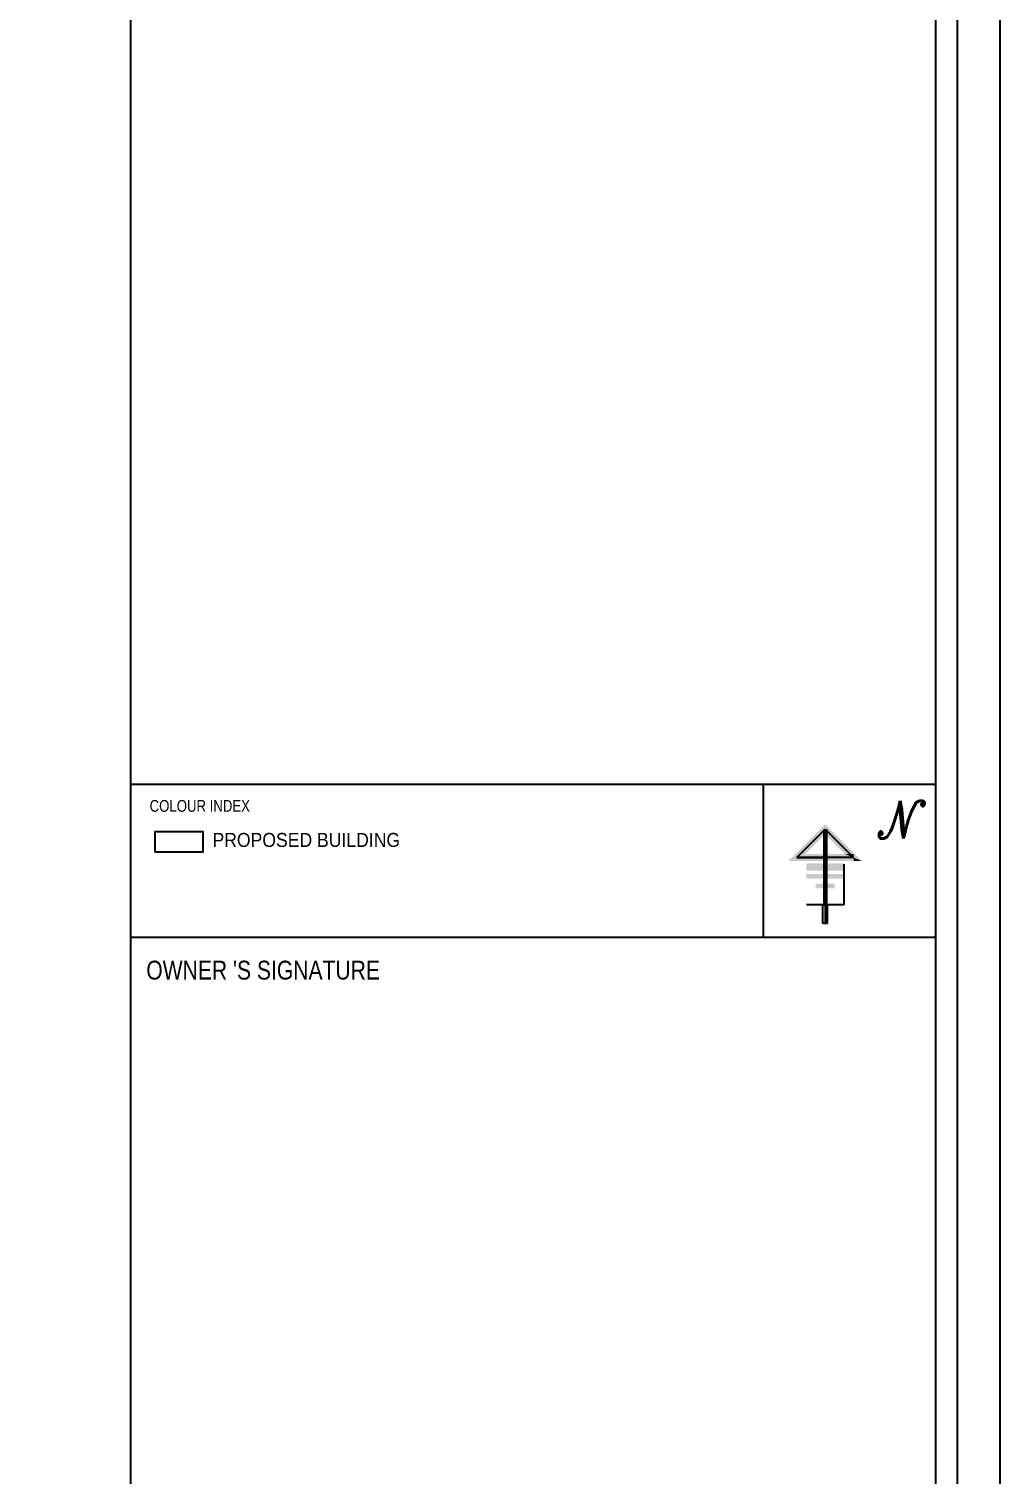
# Model space of a CAD drawing. Header units: metres. Extents: x 1422408 to 2267285, y 4015 to 80428.
# Drawn here: x 2267201.24 to 2267215.1, y 4047.95 to 4068.58 of the extents above; entities that cross this region are included whole.
import ezdxf
from ezdxf.enums import TextEntityAlignment as Align

# ---------------------------------------------------------------- set-up
doc = ezdxf.new("R2010")
doc.units = ezdxf.units.M
doc.header["$LTSCALE"] = 3.5
doc.header["$MEASUREMENT"] = 0
doc.layers.get('0').update_dxf_attribs({"linetype": 'CONTINUOUS'})
for name, color, linetype in [('DOOR', 8, 'CONTINUOUS'), ('HAT', 15, 'CONTINUOUS'), ('TITLE', 7, 'CONTINUOUS')]:
    doc.layers.add(name, color=color, linetype=linetype)
doc.styles.add('A', font='arial.ttf', dxfattribs={"width": 0.9, "height": 7.5})
doc.styles.add('DM', font='arial.ttf', dxfattribs={"width": 0.7, "height": 200})
doc.styles.add('SCRIPTC', font='scriptc_.ttf', dxfattribs={"height": 48})

msp = doc.modelspace()

# ---------------------------------------------------------------- linework, layer by layer
for p, q in [((2267212.19956, 4056.75781), (2267212.60341, 4057.16165)), ((2267212.60341, 4057.16165), (2267213.00725, 4056.75781)), ((2267212.19956, 4056.75781), (2267212.60341, 4056.75781)), ((2267213.00725, 4056.75781), (2267212.19956, 4056.75781)), ((2267212.60341, 4056.75781), (2267212.60341, 4055.81551))]:
    msp.add_line(p, q)
at = {"color": 1}
for p, q in [((2267212.87263, 4056.08474), (2267212.87263, 4056.66154)), ((2267212.87263, 4056.08474), (2267212.33418, 4056.08474)), ((2267212.56975, 4055.81551), (2267212.56975, 4056.08474)), ((2267212.63706, 4055.81551), (2267212.63706, 4056.08474)), ((2267212.63706, 4055.81551), (2267212.56975, 4055.81551))]:
    msp.add_line(p, q, dxfattribs=at)
at = {"const_width": 0.06731}
msp.add_lwpolyline([(2267212.60341, 4056.08474), (2267212.60341, 4057.16086)], dxfattribs=at)
for points in [[(2267212.07769, 4056.70733), (2267212.32143, 4056.80829), (2267212.60341, 4057.23304), (2267212.60341, 4057.09026)], [(2267212.60341, 4057.23304), (2267212.60341, 4057.09026), (2267213.12912, 4056.70733), (2267212.88538, 4056.80829)], [(2267213.00725, 4056.70733), (2267213.00725, 4056.80829), (2267212.07769, 4056.70733), (2267212.32143, 4056.80829)], [(2267213.12912, 4056.70733), (2267212.88538, 4056.80829), (2267213.00725, 4056.70733), (2267213.00725, 4056.80829)], [(2267212.33418, 4056.57272), (2267212.33418, 4056.67368), (2267212.33418, 4056.57272), (2267212.33418, 4056.67368)], [(2267212.87263, 4056.57272), (2267212.87263, 4056.67368), (2267212.33418, 4056.57272), (2267212.33418, 4056.67368)], [(2267212.33418, 4056.45493), (2267212.33418, 4056.52224), (2267212.33418, 4056.45493), (2267212.33418, 4056.52224)], [(2267212.87263, 4056.45493), (2267212.87263, 4056.52224), (2267212.33418, 4056.45493), (2267212.33418, 4056.52224)], [(2267212.46879, 4056.32031), (2267212.46879, 4056.38762), (2267212.46879, 4056.32031), (2267212.46879, 4056.38762)], [(2267212.73802, 4056.32031), (2267212.73802, 4056.38762), (2267212.46879, 4056.32031), (2267212.46879, 4056.38762)]]:
    msp.add_trace(points)
at = {"color": 1}
msp.add_trace([(2267212.33418, 4056.08474), (2267212.33418, 4056.6232), (2267212.33418, 4056.08474), (2267212.33418, 4056.6232)], dxfattribs=at)
at = {"layer": 'HAT'}
msp.add_lwpolyline([(2267215.09777, 4082.19618), (2267117.75233, 4082.19618), (2267117.75233, 4025.76618), (2267215.09777, 4025.76618)], close=True, dxfattribs=at)
at = {"layer": 'TITLE', "color": 0}
for p, q in [((2267202.69105, 4081.27654), (2267202.69105, 4026.68583)), ((2267202.69105, 4081.27654), (2267202.69105, 4026.68583)), ((2267202.69105, 4057.80751), (2267214.17812, 4057.80751)), ((2267211.71884, 4057.80751), (2267211.71884, 4055.62142)), ((2267202.69105, 4055.62142), (2267202.69105, 4026.68583)), ((2267202.69105, 4055.62142), (2267214.17812, 4055.62142))]:
    msp.add_line(p, q, dxfattribs=at)
for points in [[(2267118.36543, 4081.58309), (2267214.48467, 4081.58309), (2267214.48467, 4026.37928), (2267118.36543, 4026.37928)], [(2267118.67197, 4081.27654), (2267214.17812, 4081.27654), (2267214.17812, 4026.68583), (2267118.67197, 4026.68583)], [(2267203.03995, 4056.83932), (2267203.72853, 4056.83932), (2267203.72853, 4057.12734), (2267203.03995, 4057.12734)]]:
    msp.add_lwpolyline(points, close=True, dxfattribs=at)

# ---------------------------------------------------------------- texts
at = {"style": 'SCRIPTC'}
msp.add_text('N', height=0.53846, dxfattribs=at).set_placement((2267213.68366, 4057.02852), align=Align.CENTER)
at = {"layer": 'DOOR', "style": 'DM', "width": 0.9}
msp.add_text('PROPOSED BUILDING', height=0.1996163, dxfattribs=at).set_placement((2267203.86089, 4056.90966))
at = {"layer": 'TITLE', "color": 3, "style": 'A', "width": 0.8}
for s, height, p in [('COLOUR INDEX', 0.1682677, (2267202.96457, 4057.41106)), ("OWNER 'S SIGNATURE", 0.2692283, (2267202.91678, 4055.01697))]:
    msp.add_text(s, height=height, dxfattribs=at).set_placement(p)

doc.saveas('drawing.dxf')
